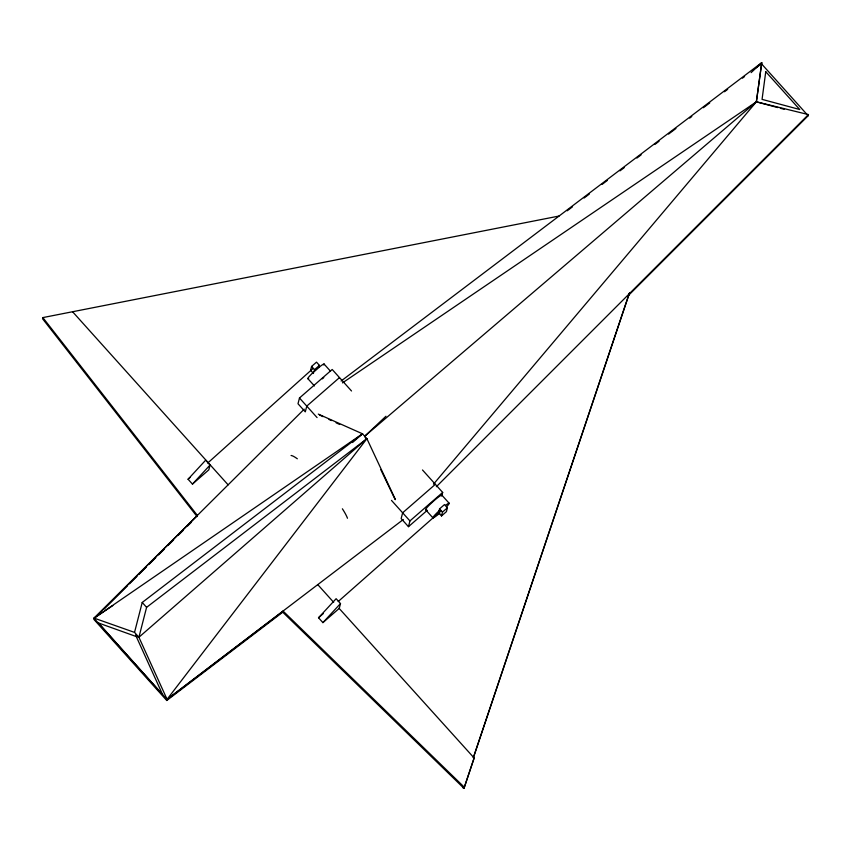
<?xml version="1.0" encoding="UTF-8"?>
<svg xmlns="http://www.w3.org/2000/svg" width="851" height="851" viewBox="0 0 851 851"><rect width="100%" height="100%" fill="white"/><g stroke="black" fill="none" stroke-linecap="round" stroke-linejoin="round"><path stroke-width="1.28" d="M433.489 484.198L756.369 101.822L761.751 62.623L341.113 381.014M365.856 438.637L364.707 436.244L756.369 101.822L761.751 62.623L751.125 72.622M42.848 317.593L42.55 318.742L197.081 516.578L197.379 515.429L42.848 317.593L559.064 216.037M304.201 409.182L94.11 618.124L93.812 619.283L166.775 700.49L282.755 612.188L283.053 611.039L464.316 787.228L464.018 788.377L282.755 612.188M166.775 700.49L167.073 699.331L138.915 637.261L134.532 632.389L142.223 602.465L362.515 433.808L366.898 438.68L395.428 499.58M366.898 438.68L146.595 607.337L138.915 637.261L366.898 438.68L167.073 699.331L403.321 519.493M210.048 465.05L208.814 469.848L192.454 484.102L188.071 479.23L205.665 460.178L210.048 465.05L192.454 484.102M351.516 390.981L332.198 369.483L299.478 397.991L297.999 403.746L305.296 411.863L306.775 406.108L339.496 377.599M318.902 367.409L319.423 365.387L316.508 362.143L311.594 366.419L310.615 370.259L313.53 373.504M313.998 371.685L314.519 369.664L319.423 365.387M340.496 603.572L339.262 608.369L322.901 622.624L318.529 617.752L336.124 598.7L340.496 603.572L322.901 622.624M435.372 484.304L402.64 512.813L401.161 518.567L408.459 526.684L409.937 520.929L442.669 492.431L422.49 469.975M441.924 495.303L442.669 492.431M439.573 508.855L438.584 512.685L441.509 515.94L446.413 511.664L447.403 507.824L444.477 504.579L439.573 508.855L442.488 512.1L441.509 515.94M463.178 788.1L463.476 786.952M338.975 608.22L474.135 757.996L464.018 788.377M473.294 757.72L629.08 293.967L628.783 295.116L808.152 115.747L808.45 114.587L756.369 101.822L342.474 382.897M473.422 757.613L629.634 292.595M464.316 787.228L474.135 757.996M436.34 486.719L808.45 114.587M197.326 515.632L94.057 618.337L167.019 699.543L283 611.252M104.141 609.008L127.607 585.669M129.49 583.797L137 576.329M138.873 574.468L146.383 566.989M149.202 564.192L155.776 557.66M158.584 554.852L164.222 549.257M167.977 545.523L173.604 539.917M178.306 535.247L182.997 530.577M187.688 525.907L191.443 522.174M439.403 510.547L437.371 512.451A10.978 1.106 -41.9 0 0 432.946 517.929L425.713 509.813M364.707 436.244L385.96 416.245M207.761 462.997L312.955 368.568M338.209 601.519L440.861 510.983M188.071 479.23L189.996 477.549M352.516 442.52L362.515 433.808L318.295 414.097M408.459 526.684L427.308 510.281M318.529 617.752L323.337 613.56M442.488 512.1L447.403 507.824M567.213 210.803L572.5 206.804M584.105 198.017L589.381 194.017M602.051 184.433L607.327 180.433M619.996 170.849L624.219 167.647M636.888 158.063L641.111 154.861M654.834 144.479L659.057 141.277M668.556 134.086L675.949 128.49M689.672 118.108L691.789 116.513M703.394 107.715L709.734 102.928M724.509 91.738L727.679 89.344M742.455 78.154L744.572 76.558M756.177 67.772L761.454 63.772L808.152 115.747M134.532 632.389L94.11 618.124L362.515 433.808M94.11 618.124L112.811 605.561M756.369 101.822L777.835 107.588M780.367 108.268L784.154 109.29M319.433 414.958L323.008 416.639M328.965 419.447L331.347 420.564M336.113 422.809L339.687 424.479M324.018 363.983L330.496 371.206M441.775 495.048L449.073 503.175M311.594 366.419L314.519 369.664M307.956 378.748L314.445 385.96M299.478 397.991L317.072 417.575M391.481 500.388L409.937 520.929M72.59 311.743L228.121 484.847M317.763 584.616L333.677 602.317M142.223 602.465L146.595 607.337M380.801 469.699L395.172 499.569M291.085 455.498A43.89 6.563 48.9 0 1 297.329 458.785M342.389 508.802A43.89 6.563 48.9 0 1 347.463 518.248M323.763 364.983A10.978 1.106 -41.9 0 0 320.497 366.143L312.317 373.27A10.978 1.106 -41.9 0 0 308.658 378.493M322.348 378.833A10.978 1.106 -41.9 0 1 323.774 377.567M426.415 509.558A10.978 1.106 -41.9 0 1 433.17 501.462A10.978 1.106 -41.9 0 1 441.52 496.048M445.562 505.324A10.978 1.106 -41.9 0 1 446.477 506.866M439.839 513.079A10.978 1.106 -41.9 0 1 432.946 517.929M765.762 71.707L762.06 99.376L799.717 109.502L765.762 71.707M98.482 622.996L137.266 636.91L135.596 635.048L162.637 694.671L98.482 622.996"/></g></svg>
